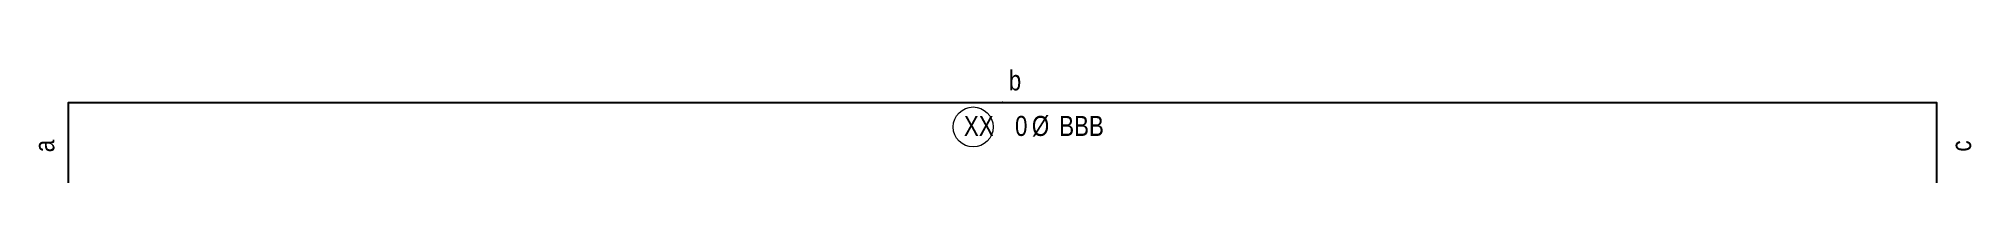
# Model space of a CAD drawing. Header units: millimetres. Extents: x 2553 to 14659, y 3256 to 3964.
import ezdxf
from ezdxf.enums import TextEntityAlignment as Align

# ---------------------------------------------------------------- set-up
doc = ezdxf.new("R2010")
doc.units = ezdxf.units.MM
doc.layers.add('kata_net manh', color=8, linetype='Continuous', lineweight=5)
doc.layers.add('kata_text', color=7, linetype='Continuous', lineweight=30)
doc.layers.add('RB', color=1, linetype='Continuous')
doc.layers.add('RB_TAG', color=3, linetype='Continuous')
doc.styles.add('kata_text', font='arial.ttf', dxfattribs={"width": 0.8})

# ---------------------------------------------------------------- blocks, each defined once
blk = doc.blocks.new('RB-1')
blk.add_point((5850, 0))
at = {"layer": 'kata_net manh'}
blk.add_circle((5666, -152), 125, dxfattribs=at)
at = {"layer": 'RB'}
blk.add_lwpolyline([(0, -500), (0, 0), (11700, 0), (11700, -500)], dxfattribs=at)
at = {"layer": 'kata_text', "color": 3, "insert": (6088, -83), "char_height": 125, "width": 176.15, "attachment_point": 2, "style": 'kata_text'}
blk.add_mtext('%%C', dxfattribs=at)
at = {"layer": 'RB_TAG', "style": 'kata_text', "width": 0.8}
blk.add_attdef('L1', text='', height=125, dxfattribs=at).set_placement((5928, 139), align=Align.MIDDLE_CENTER)
for tag, p in [('NEO_1', (-152, -271)), ('NEO_2', (11854, -271))]:
    blk.add_attdef(tag, text='', height=125, rotation=90, dxfattribs=at).set_placement(p, align=Align.MIDDLE_CENTER)
blk.add_attdef('1_COUNT', text='', height=125, dxfattribs=at).set_placement((6006, -208), align=Align.RIGHT)
at = {"layer": 'RB_TAG', "color": 0, "style": 'kata_text', "width": 0.8}
blk.add_attdef('1_#', (5608, -208), '', height=125, dxfattribs=at)
at = {"layer": 'RB_TAG', "style": 'kata_text', "width": 0.8}
blk.add_attdef('1_D', (6205, -208), '', height=125, dxfattribs=at)

msp = doc.modelspace()

# ---------------------------------------------------------------- block references
msp.add_blockref('RB-1', (2741, 3756)).add_auto_attribs({'NEO_1': 'a', 'NEO_2': 'c', 'L1': 'b', '1_COUNT': '0', '1_#': 'XX', '1_D': 'BBB'})

doc.saveas('drawing.dxf')
